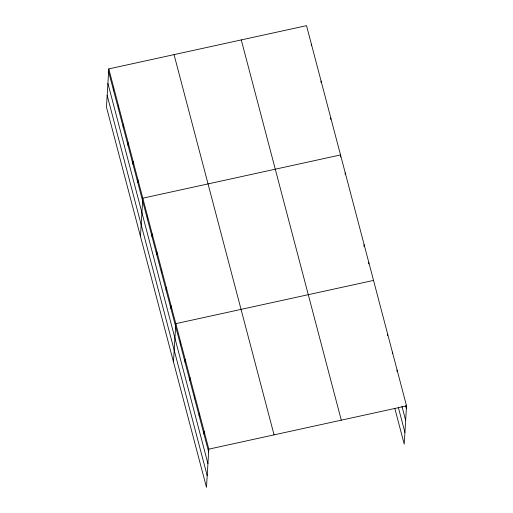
<?xml version="1.0" encoding="UTF-8"?>
<svg xmlns="http://www.w3.org/2000/svg" width="513" height="513" viewBox="0 0 513 513"><rect width="100%" height="100%" fill="white"/><g stroke="black" fill="none" stroke-linecap="round" stroke-linejoin="round"><path stroke-width="0.77" d="M108.794 68.896L106.46 107.102L206.482 487.35L208.817 449.138L108.794 68.896L306.517 25.65L406.54 405.898L404.206 444.104L394.773 408.252M113.482 90.166L113.655 87.364M118.343 108.634L118.516 105.832M123.197 127.109L123.37 124.3M128.058 145.577L128.231 142.768M132.918 164.045L133.085 161.242M137.773 182.513L137.946 179.71M140.466 236.39L142.806 198.178L340.529 154.932L340.395 157.036M147.346 218.91L147.52 216.101M152.06 236.833L152.233 234.031M156.779 254.762L156.952 251.954M161.492 272.685L161.666 269.883M166.206 290.614L166.379 287.806M170.925 308.537L171.098 305.735M173.471 361.87L175.812 323.658L373.535 280.412M180.352 344.39L180.525 341.587M185.071 362.313L185.244 359.51M189.784 380.242L189.957 377.44M194.498 398.165L194.671 395.363M199.217 416.094L199.39 413.286M203.93 434.017L204.103 431.215M311.288 45.522L311.378 44.118M321.01 82.458L321.093 81.06M330.725 119.401L330.808 117.996M345.153 174.26L345.243 172.862M363.974 246.67L364.102 244.56M368.732 263.894L368.821 262.489M387.591 335.598L387.681 334.194M392.31 353.521L392.394 352.117M397.024 371.444L397.113 370.046M208.817 449.138L406.54 405.898M405.584 405.712L406.367 408.701M401.923 406.193L405.655 420.384M398.434 407.777L404.917 432.421M241.27 39.918L341.292 420.166M174.042 54.622L274.064 434.87M108.628 71.698L208.644 451.947M107.91 83.382L207.932 463.63M107.172 95.418L207.194 475.666"/></g></svg>
